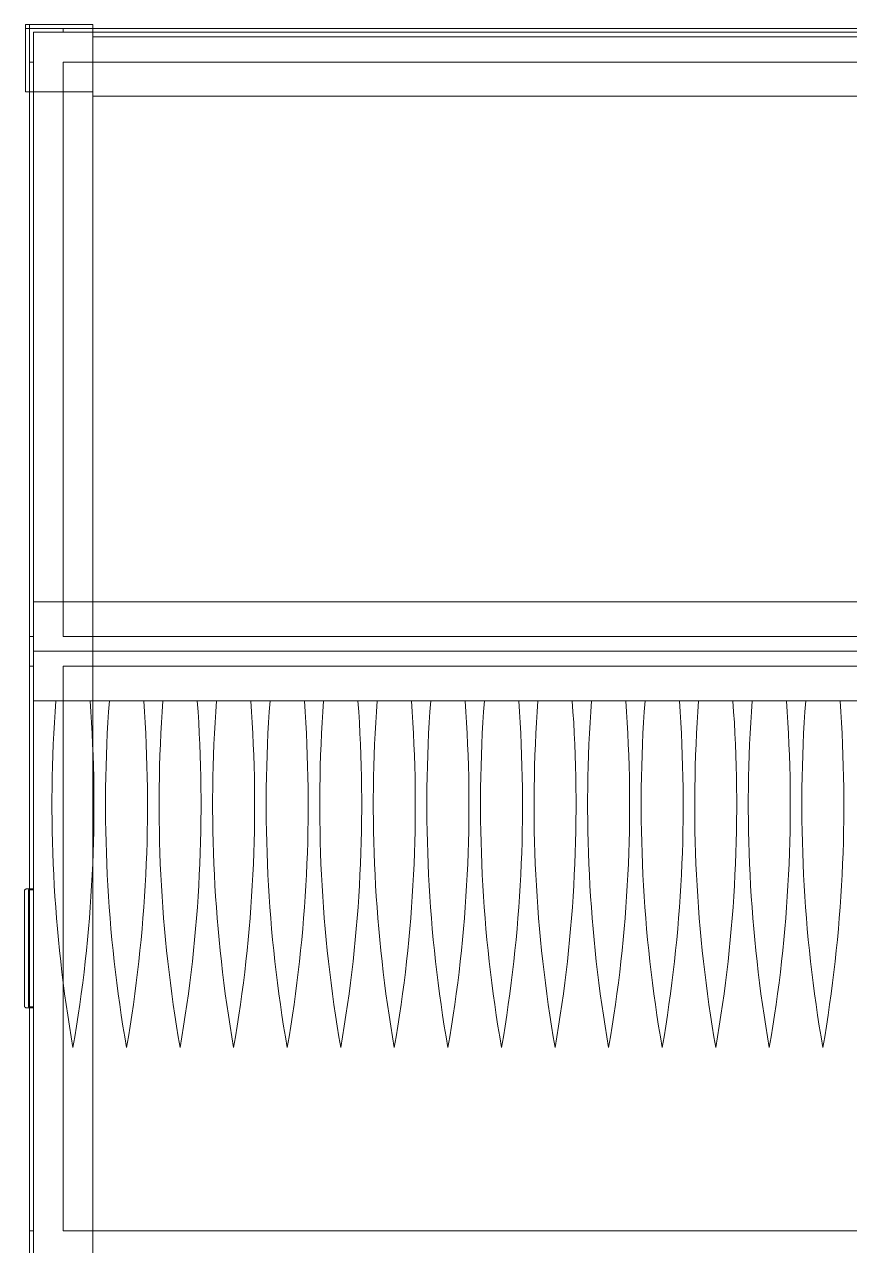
# Model space of a CAD drawing. Header units: millimetres. Extents: x -22227 to 20164, y 15335 to 61747.
# Drawn here: x -7263 to -6430, y 52374 to 53607 of the extents above; entities that cross this region are included whole.
import ezdxf

# ---------------------------------------------------------------- set-up
doc = ezdxf.new("R2010")
doc.units = ezdxf.units.MM
for name, color, linetype, lineweight in [('A-DETL-GENF', 7, 'Continuous', 5), ('A-DETL-THIN', 7, 'Continuous', 9), ('M-EQPM', 7, 'Continuous', 5)]:
    doc.layers.add(name, color=color, linetype=linetype, lineweight=lineweight)

# ---------------------------------------------------------------- blocks, each defined once
blk = doc.blocks.new('AHU - 1-2150243-MẶT BẰNG BỐ TRÍ THIẾT BỊ')
at = {"layer": 'A-DETL-GENF'}
for p, q in [((-1137.5, -797.5), (-1137.5, 797.5)), ((-1137.5, -797.5), (-1137.5, 797.5)), ((-1087.5, 797.5), (-1087.5, -797.5)), ((-1087.5, 797.5), (-1087.5, -797.5)), ((-1037.5, 797.5), (-1037.5, -797.5)), ((-1037.5, 797.5), (-1037.5, -797.5)), ((-1037.5, 17.3), (-1037.5, -17.3)), ((-1037.5, 17.3), (-1037.5, -17.3)), ((-1037.5, -36.8), (-1037.5, -71.4)), ((-1037.5, -36.8), (-1037.5, -71.4)), ((-1037.5, -90.9), (-1037.5, -125.5)), ((-1037.5, -90.9), (-1037.5, -125.5)), ((-1037.5, -145), (-1037.5, -179.7)), ((-1037.5, -145), (-1037.5, -179.7)), ((-1037.5, -199.1), (-1037.5, -233.8)), ((-1037.5, -199.1), (-1037.5, -233.8)), ((-1037.5, -253.2), (-1037.5, -287.9)), ((-1037.5, -253.2), (-1037.5, -287.9)), ((-1037.5, -307.3), (-1037.5, -342)), ((-1037.5, -307.3), (-1037.5, -342)), ((-1037.5, -361.4), (-1037.5, -396.1)), ((-1037.5, -361.4), (-1037.5, -396.1)), ((-1037.5, -415.5), (-1037.5, -450.2)), ((-1037.5, -415.5), (-1037.5, -450.2)), ((-1037.5, -469.6), (-1037.5, -504.3)), ((-1037.5, -469.6), (-1037.5, -504.3)), ((-1037.5, -523.7), (-1037.5, -558.4)), ((-1037.5, -523.7), (-1037.5, -558.4)), ((-1037.5, -577.8), (-1037.5, -612.5)), ((-1037.5, -577.8), (-1037.5, -612.5)), ((-1037.5, -632), (-1037.5, -666.6)), ((-1037.5, -632), (-1037.5, -666.6)), ((-1037.5, -686.1), (-1037.5, -720.7)), ((-1037.5, -686.1), (-1037.5, -720.7)), ((-1037.5, -740.2), (-1037.5, -774.8)), ((-1037.5, -740.2), (-1037.5, -774.8)), ((-1037.5, -797.5), (-1137.5, -797.5)), ((-1037.5, -797.5), (-1137.5, -797.5))]:
    blk.add_line(p, q, dxfattribs=at)
for centre, start, end in [((-932.6, -1407.5), 80.12, 94.209), ((-932.6, -1407.5), 80.12, 94.209), ((-932.6, 1407.5), 265.791, 279.88), ((-932.6, 1407.5), 265.791, 279.88), ((-932.6, -1461.6), 80.12, 94.209), ((-932.6, -1461.6), 80.12, 94.209), ((-932.6, 1353.4), 265.791, 279.88), ((-932.6, 1353.4), 265.791, 279.88), ((-932.6, -1515.7), 80.12, 94.209), ((-932.6, -1515.7), 80.12, 94.209), ((-932.6, 1299.3), 265.791, 279.88), ((-932.6, 1299.3), 265.791, 279.88), ((-932.6, -1569.8), 80.12, 94.209), ((-932.6, -1569.8), 80.12, 94.209), ((-932.6, 1245.2), 265.791, 279.88), ((-932.6, 1245.2), 265.791, 279.88), ((-932.6, -1623.9), 80.12, 94.209), ((-932.6, -1623.9), 80.12, 94.209), ((-932.6, 1191.1), 265.791, 279.88), ((-932.6, 1191.1), 265.791, 279.88), ((-932.6, -1678), 80.12, 94.209), ((-932.6, -1678), 80.12, 94.209), ((-932.6, 1137), 265.791, 279.88), ((-932.6, 1137), 265.791, 279.88), ((-932.6, -1732.1), 80.12, 94.209), ((-932.6, -1732.1), 80.12, 94.209), ((-932.6, 1082.9), 265.791, 279.88), ((-932.6, 1082.9), 265.791, 279.88), ((-932.6, -1786.2), 80.12, 94.209), ((-932.6, -1786.2), 80.12, 94.209), ((-932.6, 1028.7), 265.791, 279.88), ((-932.6, 1028.7), 265.791, 279.88), ((-932.6, -1840.4), 80.12, 94.209), ((-932.6, -1840.4), 80.12, 94.209), ((-932.6, 974.6), 265.791, 279.88), ((-932.6, 974.6), 265.791, 279.88), ((-932.6, -1894.5), 80.12, 94.209), ((-932.6, -1894.5), 80.12, 94.209), ((-932.6, 920.5), 265.791, 279.88), ((-932.6, 920.5), 265.791, 279.88), ((-932.6, -1948.6), 80.12, 94.209), ((-932.6, -1948.6), 80.12, 94.209), ((-932.6, 866.4), 265.791, 279.88), ((-932.6, 866.4), 265.791, 279.88), ((-932.6, -2002.7), 80.12, 94.209), ((-932.6, -2002.7), 80.12, 94.209), ((-932.6, 812.3), 265.791, 279.88), ((-932.6, 812.3), 265.791, 279.88), ((-932.6, -2056.8), 80.12, 94.209), ((-932.6, -2056.8), 80.12, 94.209), ((-932.6, 758.2), 265.791, 279.88), ((-932.6, 758.2), 265.791, 279.88), ((-932.6, -2110.9), 80.12, 94.209), ((-932.6, -2110.9), 80.12, 94.209), ((-932.6, 704.1), 265.791, 279.88), ((-932.6, 704.1), 265.791, 279.88), ((-932.6, -2165), 80.12, 94.209), ((-932.6, -2165), 80.12, 94.209), ((-932.6, 650), 265.791, 279.88), ((-932.6, 650), 265.791, 279.88)]:
    blk.add_arc(centre, 1428.7, start, end, dxfattribs=at)
at = {"layer": 'A-DETL-THIN', "flags": 128}
for points in [[(-845.5, -806.5), (-845.6, -806.5), (-845.7, -806.5), (-845.7, -806.5), (-845.8, -806.5), (-845.9, -806.5), (-846, -806.4), (-846.1, -806.4), (-846.1, -806.4), (-846.2, -806.4), (-846.3, -806.3), (-846.4, -806.3), (-846.4, -806.3), (-846.5, -806.2), (-846.6, -806.2), (-846.6, -806.2), (-846.7, -806.1), (-846.8, -806.1), (-846.8, -806), (-846.9, -805.9), (-846.9, -805.9), (-847, -805.8), (-847, -805.8), (-847.1, -805.7), (-847.1, -805.6), (-847.2, -805.6), (-847.2, -805.5), (-847.3, -805.4), (-847.3, -805.4), (-847.3, -805.3), (-847.4, -805.2), (-847.4, -805.1), (-847.4, -805.1), (-847.4, -805), (-847.5, -804.9), (-847.5, -804.8), (-847.5, -804.8), (-847.5, -804.7), (-847.5, -804.6), (-847.5, -804.5)], [(-845.5, -806.5), (-845.6, -806.5), (-845.7, -806.5), (-845.7, -806.5), (-845.8, -806.5), (-845.9, -806.5), (-846, -806.4), (-846.1, -806.4), (-846.1, -806.4), (-846.2, -806.4), (-846.3, -806.3), (-846.4, -806.3), (-846.4, -806.3), (-846.5, -806.2), (-846.6, -806.2), (-846.6, -806.2), (-846.7, -806.1), (-846.8, -806.1), (-846.8, -806), (-846.9, -805.9), (-846.9, -805.9), (-847, -805.8), (-847, -805.8), (-847.1, -805.7), (-847.1, -805.6), (-847.2, -805.6), (-847.2, -805.5), (-847.3, -805.4), (-847.3, -805.4), (-847.3, -805.3), (-847.4, -805.2), (-847.4, -805.1), (-847.4, -805.1), (-847.4, -805), (-847.5, -804.9), (-847.5, -804.8), (-847.5, -804.8), (-847.5, -804.7), (-847.5, -804.6), (-847.5, -804.5)], [(-844.8, -806.5), (-844.9, -806.5), (-845.2, -806.5), (-845.4, -806.5), (-845.5, -806.5), (-845.5, -806.5)], [(-845.5, -806.5), (-845.5, -806.5), (-845.3, -806.5), (-845.1, -806.5), (-844.8, -806.5)], [(-844.8, -806.5), (-844.9, -806.5), (-845.2, -806.5), (-845.4, -806.5), (-845.5, -806.5), (-845.5, -806.5)], [(-845.5, -806.5), (-845.5, -806.5), (-845.3, -806.5), (-845.1, -806.5), (-844.8, -806.5)], [(-729.5, -806.5), (-729.5, -806.5), (-729.7, -806.5), (-729.9, -806.5), (-730.2, -806.5)], [(-730.2, -806.5), (-730.1, -806.5), (-729.8, -806.5), (-729.6, -806.5), (-729.5, -806.5), (-729.5, -806.5)], [(-729.5, -806.5), (-729.5, -806.5), (-729.7, -806.5), (-729.9, -806.5), (-730.2, -806.5)], [(-730.2, -806.5), (-730.1, -806.5), (-729.8, -806.5), (-729.6, -806.5), (-729.5, -806.5), (-729.5, -806.5)], [(-727.5, -804.6), (-727.5, -804.7), (-727.5, -804.7), (-727.5, -804.8), (-727.5, -804.9), (-727.6, -805), (-727.6, -805.1), (-727.6, -805.1), (-727.6, -805.2), (-727.7, -805.3), (-727.7, -805.4), (-727.7, -805.4), (-727.8, -805.5), (-727.8, -805.6), (-727.8, -805.6), (-727.9, -805.7), (-727.9, -805.8), (-728, -805.8), (-728.1, -805.9), (-728.1, -805.9), (-728.2, -806), (-728.2, -806), (-728.3, -806.1), (-728.4, -806.1), (-728.4, -806.2), (-728.5, -806.2), (-728.6, -806.3), (-728.6, -806.3), (-728.7, -806.3), (-728.8, -806.4), (-728.9, -806.4), (-728.9, -806.4), (-729, -806.4), (-729.1, -806.5), (-729.2, -806.5), (-729.2, -806.5), (-729.3, -806.5), (-729.4, -806.5), (-729.5, -806.5), (-729.5, -806.5)], [(-727.5, -804.6), (-727.5, -804.7), (-727.5, -804.7), (-727.5, -804.8), (-727.5, -804.9), (-727.6, -805), (-727.6, -805.1), (-727.6, -805.1), (-727.6, -805.2), (-727.7, -805.3), (-727.7, -805.4), (-727.7, -805.4), (-727.8, -805.5), (-727.8, -805.6), (-727.8, -805.6), (-727.9, -805.7), (-727.9, -805.8), (-728, -805.8), (-728.1, -805.9), (-728.1, -805.9), (-728.2, -806), (-728.2, -806), (-728.3, -806.1), (-728.4, -806.1), (-728.4, -806.2), (-728.5, -806.2), (-728.6, -806.3), (-728.6, -806.3), (-728.7, -806.3), (-728.8, -806.4), (-728.9, -806.4), (-728.9, -806.4), (-729, -806.4), (-729.1, -806.5), (-729.2, -806.5), (-729.2, -806.5), (-729.3, -806.5), (-729.4, -806.5), (-729.5, -806.5), (-729.5, -806.5)]]:
    blk.add_lwpolyline(points, dxfattribs=at)
at = {"layer": 'M-EQPM'}
for p, q in [((-1716.5, 801.5), (-1716.5, -801.5)), ((-1716.5, 801.5), (-1716.5, -801.5)), ((-1716.5, 801.5), (-1716.5, -801.5)), ((-1716.5, 801.5), (-1716.5, -801.5)), ((-1712.5, -797.5), (-1712.5, 797.5)), ((-1712.5, -797.5), (-1712.5, 797.5)), ((-1712.5, -797.5), (-1712.5, 797.5)), ((-1712.5, -797.5), (-1712.5, 797.5)), ((-1716.5, -767.5), (-1716.5, 767.5)), ((-1716.5, 767.5), (-1716.5, -767.5)), ((-1716.5, -767.5), (-1716.5, 767.5)), ((-1716.5, 767.5), (-1716.5, -767.5)), ((-1712.5, 767.5), (-1712.5, -767.5)), ((-1712.5, 767.5), (-1712.5, -767.5)), ((-1712.5, 767.5), (-1712.5, -767.5)), ((-1712.5, 767.5), (-1712.5, -767.5)), ((-1682.5, -767.5), (-1682.5, 767.5)), ((-1682.5, 767.5), (-1682.5, -767.5)), ((-1682.5, -767.5), (-1682.5, 767.5)), ((-1682.5, 767.5), (-1682.5, -767.5)), ((-1102.5, -767.5), (-1102.5, 767.5)), ((-1102.5, 767.5), (-1102.5, -767.5)), ((-1102.5, -767.5), (-1102.5, 767.5)), ((-1102.5, 767.5), (-1102.5, -767.5)), ((-1072.5, -767.5), (-1072.5, 767.5)), ((-1072.5, 767.5), (-1072.5, -767.5)), ((-1072.5, -767.5), (-1072.5, 767.5)), ((-1072.5, 767.5), (-1072.5, -767.5)), ((-502.5, -767.5), (-502.5, 767.5)), ((-502.5, 767.5), (-502.5, -767.5)), ((-502.5, -767.5), (-502.5, 767.5)), ((-502.5, 767.5), (-502.5, -767.5)), ((-1708, 737.5), (-1708, -737.5)), ((-1708, -737.5), (-1708, 737.5)), ((-1708, -737.5), (-1708, 737.5)), ((-1708, 737.5), (-1708, -737.5)), ((-1708, -737.5), (-1708, 737.5)), ((-1708, -737.5), (-1708, 737.5)), ((-1648, 737.5), (-1648, -737.5)), ((-1648, -737.5), (-1648, 737.5)), ((-1648, 737.5), (-1648, -737.5)), ((-1648, -737.5), (-1648, 737.5)), ((-1716.5, -737.5), (-1720.5, -737.5)), ((-1720.5, -737.5), (-1652.5, -737.5)), ((-1652.5, -737.5), (-1720.5, -737.5)), ((-1720.5, -737.5), (-1716.5, -737.5)), ((-1720.5, -737.5), (-1720.5, -805.5)), ((-1720.5, -737.5), (-1720.5, -805.5)), ((-1720.5, -737.5), (-1720.5, -805.5)), ((-1720.5, -737.5), (-1720.5, -805.5)), ((-1720.5, -805.5), (-1720.5, -737.5)), ((-1720.5, -737.5), (-1720.5, -801.5)), ((-1720.5, -737.5), (-1720.5, -805.5)), ((-1720.5, -801.5), (-1720.5, -737.5)), ((-1720.5, -737.5), (-1652.5, -737.5)), ((-1720.5, -737.5), (-1652.5, -737.5)), ((-1652.5, -737.5), (-1720.5, -737.5)), ((-1720.5, -737.5), (-1652.5, -737.5)), ((-1716.5, -737.5), (-1720.5, -737.5)), ((-1720.5, -737.5), (-1652.5, -737.5)), ((-1652.5, -737.5), (-1720.5, -737.5)), ((-1720.5, -737.5), (-1716.5, -737.5)), ((-1720.5, -737.5), (-1720.5, -805.5)), ((-1720.5, -737.5), (-1720.5, -805.5)), ((-1720.5, -737.5), (-1720.5, -805.5)), ((-1720.5, -737.5), (-1720.5, -805.5)), ((-1720.5, -805.5), (-1720.5, -737.5)), ((-1720.5, -737.5), (-1720.5, -801.5)), ((-1720.5, -737.5), (-1720.5, -805.5)), ((-1720.5, -801.5), (-1720.5, -737.5)), ((-1720.5, -737.5), (-1652.5, -737.5)), ((-1720.5, -737.5), (-1652.5, -737.5)), ((-1652.5, -737.5), (-1720.5, -737.5)), ((-1720.5, -737.5), (-1652.5, -737.5)), ((-1652.5, -737.5), (-1716.5, -737.5)), ((-1716.5, -737.5), (-1652.5, -737.5)), ((-1716.5, -737.5), (-1716.5, -805.5)), ((-1716.5, -737.5), (-1716.5, -805.5)), ((-1716.5, -737.5), (-1716.5, -805.5)), ((-1716.5, -737.5), (-1716.5, -805.5)), ((-1652.5, -737.5), (-1716.5, -737.5)), ((-1716.5, -737.5), (-1652.5, -737.5)), ((-1716.5, -737.5), (-1716.5, -805.5)), ((-1716.5, -737.5), (-1716.5, -805.5)), ((-1716.5, -737.5), (-1716.5, -805.5)), ((-1716.5, -737.5), (-1716.5, -805.5)), ((-1712.5, -737.5), (-1712.5, -797.5)), ((-1712.5, -797.5), (-1712.5, -737.5)), ((-1712.5, -737.5), (1712.5, -737.5)), ((1712.5, -737.5), (-1712.5, -737.5)), ((-1712.5, -737.5), (-1712.5, -797.5)), ((-1712.5, -797.5), (-1712.5, -737.5)), ((-1712.5, -737.5), (1712.5, -737.5)), ((1712.5, -737.5), (-1712.5, -737.5)), ((-1648, -737.5), (-1708, -737.5)), ((-1708, -737.5), (-1706, -737.5)), ((-1708, -737.5), (-1706, -737.5)), ((-1708, -737.5), (-1648, -737.5)), ((-1648, -737.5), (-1708, -737.5)), ((-1708, -737.5), (-1706, -737.5)), ((-1708, -737.5), (-1706, -737.5)), ((-1708, -737.5), (-1648, -737.5)), ((-1706, -737.5), (-1655.2, -737.5)), ((-1655.2, -737.5), (-1706, -737.5)), ((-1706, -737.5), (-1655.2, -737.5)), ((-1655.2, -737.5), (-1706, -737.5)), ((-1652.5, -737.5), (-1655.2, -737.5)), ((-1652.5, -737.5), (-1655.2, -737.5)), ((-1652.5, -737.5), (-1655.2, -737.5)), ((-1652.5, -737.5), (-1655.2, -737.5)), ((-1652.5, -805.5), (-1652.5, -737.5)), ((-1652.5, -737.5), (-1652.5, -805.5)), ((-1652.5, -805.5), (-1652.5, -737.5)), ((-1652.5, -737.5), (-1652.5, -805.5)), ((-1652.5, -801.5), (-1652.5, -737.5)), ((-1652.5, -737.5), (-1652.5, -805.5)), ((-1652.5, -737.5), (-1652.5, -801.5)), ((-1652.5, -805.5), (-1652.5, -737.5)), ((-1652.5, -805.5), (-1652.5, -737.5)), ((-1652.5, -737.5), (-1652.5, -805.5)), ((-1652.5, -805.5), (-1652.5, -737.5)), ((-1652.5, -737.5), (-1652.5, -805.5)), ((-1652.5, -801.5), (-1652.5, -737.5)), ((-1652.5, -737.5), (-1652.5, -805.5)), ((-1652.5, -737.5), (-1652.5, -801.5)), ((-1652.5, -805.5), (-1652.5, -737.5)), ((-1712.5, -744.7), (-1712.5, -742)), ((-1712.5, -744.7), (-1712.5, -742)), ((-1712.5, -744.7), (-1712.5, -742)), ((-1712.5, -744.7), (-1712.5, -742)), ((-1712.5, -795.5), (-1712.5, -744.7)), ((-1712.5, -744.7), (-1712.5, -795.5)), ((-1712.5, -795.5), (-1712.5, -744.7)), ((-1712.5, -744.7), (-1712.5, -795.5)), ((-1712.5, -767.5), (-1716.5, -767.5)), ((-1716.5, -767.5), (-1712.5, -767.5)), ((-1712.5, -767.5), (-1716.5, -767.5)), ((-1716.5, -767.5), (-1712.5, -767.5)), ((-1102.5, -767.5), (-1682.5, -767.5)), ((-1682.5, -767.5), (-1102.5, -767.5)), ((-1102.5, -767.5), (-1682.5, -767.5)), ((-1682.5, -767.5), (-1102.5, -767.5)), ((-502.5, -767.5), (-1072.5, -767.5)), ((-1072.5, -767.5), (-502.5, -767.5)), ((-502.5, -767.5), (-1072.5, -767.5)), ((-1072.5, -767.5), (-502.5, -767.5)), ((-1712.5, -795.5), (-1712.5, -797.5)), ((-1712.5, -795.5), (-1712.5, -797.5)), ((-1712.5, -795.5), (-1712.5, -797.5)), ((-1712.5, -795.5), (-1712.5, -797.5)), ((-1712.5, -797.5), (1712.5, -797.5)), ((1712.5, -797.5), (-1712.5, -797.5)), ((1712.5, -797.5), (-1712.5, -797.5)), ((1712.5, -797.5), (-1712.5, -797.5)), ((-1712.5, -797.5), (1712.5, -797.5)), ((-1712.5, -797.5), (1712.5, -797.5)), ((1712.5, -797.5), (-1712.5, -797.5)), ((1712.5, -797.5), (-1712.5, -797.5)), ((1712.5, -797.5), (-1712.5, -797.5)), ((-1712.5, -797.5), (1712.5, -797.5)), ((-1682.5, -801.5), (-1682.5, -797.5)), ((-1682.5, -797.5), (-1682.5, -801.5)), ((-1102.5, -797.5), (-1682.5, -797.5)), ((-1682.5, -797.5), (-1102.5, -797.5)), ((-1682.5, -801.5), (-1682.5, -797.5)), ((-1682.5, -797.5), (-1682.5, -801.5)), ((-1102.5, -797.5), (-1682.5, -797.5)), ((-1682.5, -797.5), (-1102.5, -797.5)), ((-1102.5, -797.5), (-1102.5, -801.5)), ((-1102.5, -801.5), (-1102.5, -797.5)), ((-1102.5, -797.5), (-1102.5, -801.5)), ((-1102.5, -801.5), (-1102.5, -797.5)), ((-502.5, -797.5), (-1072.5, -797.5)), ((-1072.5, -801.5), (-1072.5, -797.5)), ((-1072.5, -797.5), (-502.5, -797.5)), ((-1072.5, -797.5), (-1072.5, -801.5)), ((-502.5, -797.5), (-1072.5, -797.5)), ((-1072.5, -801.5), (-1072.5, -797.5)), ((-1072.5, -797.5), (-502.5, -797.5)), ((-1072.5, -797.5), (-1072.5, -801.5)), ((-847.5, -797.5), (-847.5, -804.5)), ((-847.5, -797.5), (-727.5, -797.5)), ((-727.5, -797.5), (-847.5, -797.5)), ((-847.5, -797.5), (-847.5, -804.5)), ((-847.5, -797.5), (-727.5, -797.5)), ((-727.5, -797.5), (-847.5, -797.5)), ((-846.5, -797.5), (-846.5, -802.5)), ((-728.5, -797.5), (-846.5, -797.5)), ((-728.5, -797.5), (-846.5, -797.5)), ((-846.5, -797.5), (-846.5, -802.5)), ((-728.5, -797.5), (-846.5, -797.5)), ((-728.5, -797.5), (-846.5, -797.5)), ((-731.5, -797.5), (-843.5, -797.5)), ((-731.5, -797.5), (-843.5, -797.5)), ((-731.5, -797.5), (-843.5, -797.5)), ((-731.5, -797.5), (-843.5, -797.5)), ((-728.5, -802.5), (-728.5, -797.5)), ((-728.5, -802.5), (-728.5, -797.5)), ((-727.5, -804.5), (-727.5, -797.5)), ((-727.5, -804.5), (-727.5, -797.5)), ((-502.5, -797.5), (-502.5, -801.5)), ((-502.5, -801.5), (-502.5, -797.5)), ((-502.5, -797.5), (-502.5, -801.5)), ((-502.5, -801.5), (-502.5, -797.5)), ((-1720.5, -801.5), (-1720.5, -805.5)), ((-1720.5, -805.5), (-1720.5, -801.5)), ((-1720.5, -801.5), (-1652.5, -801.5)), ((-1720.5, -801.5), (-1652.5, -801.5)), ((-1720.5, -801.5), (-1652.5, -801.5)), ((-1720.5, -801.5), (-1652.5, -801.5)), ((-1720.5, -801.5), (-1720.5, -805.5)), ((-1720.5, -805.5), (-1720.5, -801.5)), ((-1720.5, -801.5), (-1652.5, -801.5)), ((-1720.5, -801.5), (-1652.5, -801.5)), ((-1720.5, -801.5), (-1652.5, -801.5)), ((-1720.5, -801.5), (-1652.5, -801.5)), ((-1652.5, -805.5), (-1720.5, -805.5)), ((-1720.5, -805.5), (-1716.5, -805.5)), ((-1716.5, -805.5), (-1720.5, -805.5)), ((-1720.5, -805.5), (-1652.5, -805.5)), ((-1652.5, -805.5), (-1720.5, -805.5)), ((-1720.5, -805.5), (-1652.5, -805.5)), ((-1720.5, -805.5), (-1652.5, -805.5)), ((-1720.5, -805.5), (-1652.5, -805.5)), ((-1652.5, -805.5), (-1720.5, -805.5)), ((-1720.5, -805.5), (-1716.5, -805.5)), ((-1716.5, -805.5), (-1720.5, -805.5)), ((-1720.5, -805.5), (-1652.5, -805.5)), ((-1652.5, -805.5), (-1720.5, -805.5)), ((-1720.5, -805.5), (-1652.5, -805.5)), ((-1720.5, -805.5), (-1652.5, -805.5)), ((-1720.5, -805.5), (-1652.5, -805.5)), ((1716.5, -801.5), (-1716.5, -801.5)), ((-1716.5, -801.5), (1716.5, -801.5)), ((1716.5, -801.5), (-1716.5, -801.5)), ((-1716.5, -801.5), (1716.5, -801.5)), ((-1716.5, -805.5), (-1652.5, -805.5)), ((-1652.5, -805.5), (-1716.5, -805.5)), ((-1716.5, -805.5), (-1652.5, -805.5)), ((-1652.5, -805.5), (-1716.5, -805.5)), ((-1102.5, -801.5), (-1682.5, -801.5)), ((-1682.5, -801.5), (-1102.5, -801.5)), ((-1102.5, -801.5), (-1682.5, -801.5)), ((-1682.5, -801.5), (-1102.5, -801.5)), ((-1652.5, -805.5), (-1652.5, -801.5)), ((-1652.5, -801.5), (-1652.5, -805.5)), ((-1652.5, -805.5), (-1652.5, -801.5)), ((-1652.5, -801.5), (-1652.5, -805.5)), ((-502.5, -801.5), (-1072.5, -801.5)), ((-1072.5, -801.5), (-502.5, -801.5)), ((-502.5, -801.5), (-1072.5, -801.5)), ((-1072.5, -801.5), (-502.5, -801.5)), ((-846.5, -802.5), (-728.5, -802.5)), ((-846.5, -802.5), (-728.5, -802.5)), ((-846.5, -802.5), (-728.5, -802.5)), ((-846.5, -802.5), (-728.5, -802.5))]:
    blk.add_line(p, q, dxfattribs=at)
at = {"layer": 'M-EQPM', "flags": 128}
for points in [[(-845.5, -806.5), (-845.6, -806.5), (-845.7, -806.5), (-845.7, -806.5), (-845.8, -806.5), (-845.9, -806.5), (-846, -806.4), (-846.1, -806.4), (-846.1, -806.4), (-846.2, -806.4), (-846.3, -806.3), (-846.4, -806.3), (-846.4, -806.3), (-846.5, -806.2), (-846.6, -806.2), (-846.6, -806.2), (-846.7, -806.1), (-846.8, -806.1), (-846.8, -806), (-846.9, -805.9), (-846.9, -805.9), (-847, -805.8), (-847, -805.8), (-847.1, -805.7), (-847.1, -805.6), (-847.2, -805.6), (-847.2, -805.5), (-847.3, -805.4), (-847.3, -805.4), (-847.3, -805.3), (-847.4, -805.2), (-847.4, -805.1), (-847.4, -805.1), (-847.4, -805), (-847.5, -804.9), (-847.5, -804.8), (-847.5, -804.8), (-847.5, -804.7), (-847.5, -804.6), (-847.5, -804.5), (-847.5, -804.5)], [(-845.5, -806.5), (-845.6, -806.5), (-845.7, -806.5), (-845.7, -806.5), (-845.8, -806.5), (-845.9, -806.5), (-846, -806.4), (-846.1, -806.4), (-846.1, -806.4), (-846.2, -806.4), (-846.3, -806.3), (-846.4, -806.3), (-846.4, -806.3), (-846.5, -806.2), (-846.6, -806.2), (-846.6, -806.2), (-846.7, -806.1), (-846.8, -806.1), (-846.8, -806), (-846.9, -805.9), (-846.9, -805.9), (-847, -805.8), (-847, -805.8), (-847.1, -805.7), (-847.1, -805.6), (-847.2, -805.6), (-847.2, -805.5), (-847.3, -805.4), (-847.3, -805.4), (-847.3, -805.3), (-847.4, -805.2), (-847.4, -805.1), (-847.4, -805.1), (-847.4, -805), (-847.5, -804.9), (-847.5, -804.8), (-847.5, -804.8), (-847.5, -804.7), (-847.5, -804.6), (-847.5, -804.5), (-847.5, -804.5)], [(-729.5, -806.5), (-729.5, -806.5), (-729.7, -806.5), (-729.9, -806.5), (-730.2, -806.5), (-730.7, -806.5), (-731.2, -806.5), (-731.8, -806.5), (-732.4, -806.5), (-733.2, -806.5), (-734.1, -806.5), (-735, -806.5), (-736.1, -806.5), (-737.2, -806.5), (-738.4, -806.5), (-739.6, -806.5), (-741, -806.5), (-742.4, -806.5), (-743.9, -806.5), (-745.5, -806.5), (-747.1, -806.5), (-748.8, -806.5), (-750.5, -806.5), (-752.4, -806.5), (-754.2, -806.5), (-756.2, -806.5), (-758.1, -806.5), (-760.2, -806.5), (-762.2, -806.5), (-764.3, -806.5), (-766.5, -806.5), (-768.7, -806.5), (-770.9, -806.5), (-773.1, -806.5), (-775.4, -806.5), (-777.6, -806.5), (-779.9, -806.5), (-782.2, -806.5), (-784.6, -806.5), (-786.9, -806.5), (-789.2, -806.5), (-791.5, -806.5), (-793.8, -806.5), (-796.1, -806.5), (-798.4, -806.5), (-800.7, -806.5), (-802.9, -806.5), (-805.1, -806.5), (-807.3, -806.5), (-809.5, -806.5), (-811.6, -806.5), (-813.7, -806.5), (-815.8, -806.5), (-817.8, -806.5), (-819.7, -806.5), (-821.6, -806.5), (-823.5, -806.5), (-825.3, -806.5), (-827, -806.5), (-828.7, -806.5), (-830.3, -806.5), (-831.8, -806.5), (-833.3, -806.5), (-834.7, -806.5), (-836, -806.5), (-837.2, -806.5), (-838.4, -806.5), (-839.4, -806.5), (-840.4, -806.5), (-841.3, -806.5), (-842.1, -806.5), (-842.9, -806.5), (-843.5, -806.5), (-844.1, -806.5), (-844.5, -806.5), (-844.9, -806.5), (-845.2, -806.5), (-845.4, -806.5), (-845.5, -806.5), (-845.5, -806.5)], [(-845.5, -806.5), (-845.5, -806.5), (-845.3, -806.5), (-845.1, -806.5), (-844.8, -806.5), (-844.3, -806.5), (-843.8, -806.5), (-843.2, -806.5), (-842.6, -806.5), (-841.8, -806.5), (-840.9, -806.5), (-840, -806.5), (-838.9, -806.5), (-837.8, -806.5), (-836.6, -806.5), (-835.4, -806.5), (-834, -806.5), (-832.6, -806.5), (-831.1, -806.5), (-829.5, -806.5), (-827.9, -806.5), (-826.2, -806.5), (-824.5, -806.5), (-822.6, -806.5), (-820.8, -806.5), (-818.8, -806.5), (-816.9, -806.5), (-814.8, -806.5), (-812.8, -806.5), (-810.7, -806.5), (-808.5, -806.5), (-806.3, -806.5), (-804.1, -806.5), (-801.9, -806.5), (-799.6, -806.5), (-797.4, -806.5), (-795.1, -806.5), (-792.8, -806.5), (-790.4, -806.5), (-788.1, -806.5), (-785.8, -806.5), (-783.5, -806.5), (-781.2, -806.5), (-778.9, -806.5), (-776.6, -806.5), (-774.3, -806.5), (-772.1, -806.5), (-769.9, -806.5), (-767.7, -806.5), (-765.5, -806.5), (-763.4, -806.5), (-761.3, -806.5), (-759.2, -806.5), (-757.2, -806.5), (-755.3, -806.5), (-753.4, -806.5), (-751.5, -806.5), (-749.7, -806.5), (-748, -806.5), (-746.3, -806.5), (-744.7, -806.5), (-743.2, -806.5), (-741.7, -806.5), (-740.3, -806.5), (-739, -806.5), (-737.8, -806.5), (-736.6, -806.5), (-735.6, -806.5), (-734.6, -806.5), (-733.7, -806.5), (-732.9, -806.5), (-732.1, -806.5), (-731.5, -806.5), (-730.9, -806.5), (-730.5, -806.5), (-730.1, -806.5), (-729.8, -806.5), (-729.6, -806.5), (-729.5, -806.5), (-729.5, -806.5)], [(-729.5, -806.5), (-729.5, -806.5), (-729.7, -806.5), (-729.9, -806.5), (-730.2, -806.5), (-730.7, -806.5), (-731.2, -806.5), (-731.8, -806.5), (-732.4, -806.5), (-733.2, -806.5), (-734.1, -806.5), (-735, -806.5), (-736.1, -806.5), (-737.2, -806.5), (-738.4, -806.5), (-739.6, -806.5), (-741, -806.5), (-742.4, -806.5), (-743.9, -806.5), (-745.5, -806.5), (-747.1, -806.5), (-748.8, -806.5), (-750.5, -806.5), (-752.4, -806.5), (-754.2, -806.5), (-756.2, -806.5), (-758.1, -806.5), (-760.2, -806.5), (-762.2, -806.5), (-764.3, -806.5), (-766.5, -806.5), (-768.7, -806.5), (-770.9, -806.5), (-773.1, -806.5), (-775.4, -806.5), (-777.6, -806.5), (-779.9, -806.5), (-782.2, -806.5), (-784.6, -806.5), (-786.9, -806.5), (-789.2, -806.5), (-791.5, -806.5), (-793.8, -806.5), (-796.1, -806.5), (-798.4, -806.5), (-800.7, -806.5), (-802.9, -806.5), (-805.1, -806.5), (-807.3, -806.5), (-809.5, -806.5), (-811.6, -806.5), (-813.7, -806.5), (-815.8, -806.5), (-817.8, -806.5), (-819.7, -806.5), (-821.6, -806.5), (-823.5, -806.5), (-825.3, -806.5), (-827, -806.5), (-828.7, -806.5), (-830.3, -806.5), (-831.8, -806.5), (-833.3, -806.5), (-834.7, -806.5), (-836, -806.5), (-837.2, -806.5), (-838.4, -806.5), (-839.4, -806.5), (-840.4, -806.5), (-841.3, -806.5), (-842.1, -806.5), (-842.9, -806.5), (-843.5, -806.5), (-844.1, -806.5), (-844.5, -806.5), (-844.9, -806.5), (-845.2, -806.5), (-845.4, -806.5), (-845.5, -806.5), (-845.5, -806.5)], [(-845.5, -806.5), (-845.5, -806.5), (-845.3, -806.5), (-845.1, -806.5), (-844.8, -806.5), (-844.3, -806.5), (-843.8, -806.5), (-843.2, -806.5), (-842.6, -806.5), (-841.8, -806.5), (-840.9, -806.5), (-840, -806.5), (-838.9, -806.5), (-837.8, -806.5), (-836.6, -806.5), (-835.4, -806.5), (-834, -806.5), (-832.6, -806.5), (-831.1, -806.5), (-829.5, -806.5), (-827.9, -806.5), (-826.2, -806.5), (-824.5, -806.5), (-822.6, -806.5), (-820.8, -806.5), (-818.8, -806.5), (-816.9, -806.5), (-814.8, -806.5), (-812.8, -806.5), (-810.7, -806.5), (-808.5, -806.5), (-806.3, -806.5), (-804.1, -806.5), (-801.9, -806.5), (-799.6, -806.5), (-797.4, -806.5), (-795.1, -806.5), (-792.8, -806.5), (-790.4, -806.5), (-788.1, -806.5), (-785.8, -806.5), (-783.5, -806.5), (-781.2, -806.5), (-778.9, -806.5), (-776.6, -806.5), (-774.3, -806.5), (-772.1, -806.5), (-769.9, -806.5), (-767.7, -806.5), (-765.5, -806.5), (-763.4, -806.5), (-761.3, -806.5), (-759.2, -806.5), (-757.2, -806.5), (-755.3, -806.5), (-753.4, -806.5), (-751.5, -806.5), (-749.7, -806.5), (-748, -806.5), (-746.3, -806.5), (-744.7, -806.5), (-743.2, -806.5), (-741.7, -806.5), (-740.3, -806.5), (-739, -806.5), (-737.8, -806.5), (-736.6, -806.5), (-735.6, -806.5), (-734.6, -806.5), (-733.7, -806.5), (-732.9, -806.5), (-732.1, -806.5), (-731.5, -806.5), (-730.9, -806.5), (-730.5, -806.5), (-730.1, -806.5), (-729.8, -806.5), (-729.6, -806.5), (-729.5, -806.5), (-729.5, -806.5)], [(-727.5, -804.5), (-727.5, -804.6), (-727.5, -804.7), (-727.5, -804.7), (-727.5, -804.8), (-727.5, -804.9), (-727.6, -805), (-727.6, -805.1), (-727.6, -805.1), (-727.6, -805.2), (-727.7, -805.3), (-727.7, -805.4), (-727.7, -805.4), (-727.8, -805.5), (-727.8, -805.6), (-727.8, -805.6), (-727.9, -805.7), (-727.9, -805.8), (-728, -805.8), (-728.1, -805.9), (-728.1, -805.9), (-728.2, -806), (-728.2, -806), (-728.3, -806.1), (-728.4, -806.1), (-728.4, -806.2), (-728.5, -806.2), (-728.6, -806.3), (-728.6, -806.3), (-728.7, -806.3), (-728.8, -806.4), (-728.9, -806.4), (-728.9, -806.4), (-729, -806.4), (-729.1, -806.5), (-729.2, -806.5), (-729.2, -806.5), (-729.3, -806.5), (-729.4, -806.5), (-729.5, -806.5), (-729.5, -806.5)], [(-727.5, -804.5), (-727.5, -804.6), (-727.5, -804.7), (-727.5, -804.7), (-727.5, -804.8), (-727.5, -804.9), (-727.6, -805), (-727.6, -805.1), (-727.6, -805.1), (-727.6, -805.2), (-727.7, -805.3), (-727.7, -805.4), (-727.7, -805.4), (-727.8, -805.5), (-727.8, -805.6), (-727.8, -805.6), (-727.9, -805.7), (-727.9, -805.8), (-728, -805.8), (-728.1, -805.9), (-728.1, -805.9), (-728.2, -806), (-728.2, -806), (-728.3, -806.1), (-728.4, -806.1), (-728.4, -806.2), (-728.5, -806.2), (-728.6, -806.3), (-728.6, -806.3), (-728.7, -806.3), (-728.8, -806.4), (-728.9, -806.4), (-728.9, -806.4), (-729, -806.4), (-729.1, -806.5), (-729.2, -806.5), (-729.2, -806.5), (-729.3, -806.5), (-729.4, -806.5), (-729.5, -806.5), (-729.5, -806.5)]]:
    blk.add_lwpolyline(points, dxfattribs=at)
blk = doc.blocks.new('AK-SGS-M3-Hrvt_rvt-1-MẶT BẰNG BỐ TRÍ THIẾT BỊ')
at = {"layer": 'M-EQPM', "lineweight": 9, "rotation": 270.0000000000001}
blk.add_blockref('AHU - 1-2150243-MẶT BẰNG BỐ TRÍ THIẾT BỊ', (-6456.9, 51886.2), dxfattribs=at)
blk.add_blockref('AHU - 1-2150243-MẶT BẰNG BỐ TRÍ THIẾT BỊ', (-6456.9, 51886.2), dxfattribs=at)
blk.add_blockref('AHU - 1-2150243-MẶT BẰNG BỐ TRÍ THIẾT BỊ', (-6456.9, 51886.2), dxfattribs=at)

msp = doc.modelspace()

# ---------------------------------------------------------------- block references
at = {"lineweight": 5}
msp.add_blockref('AK-SGS-M3-Hrvt_rvt-1-MẶT BẰNG BỐ TRÍ THIẾT BỊ', (0, 0), dxfattribs=at)

doc.saveas('drawing.dxf')
